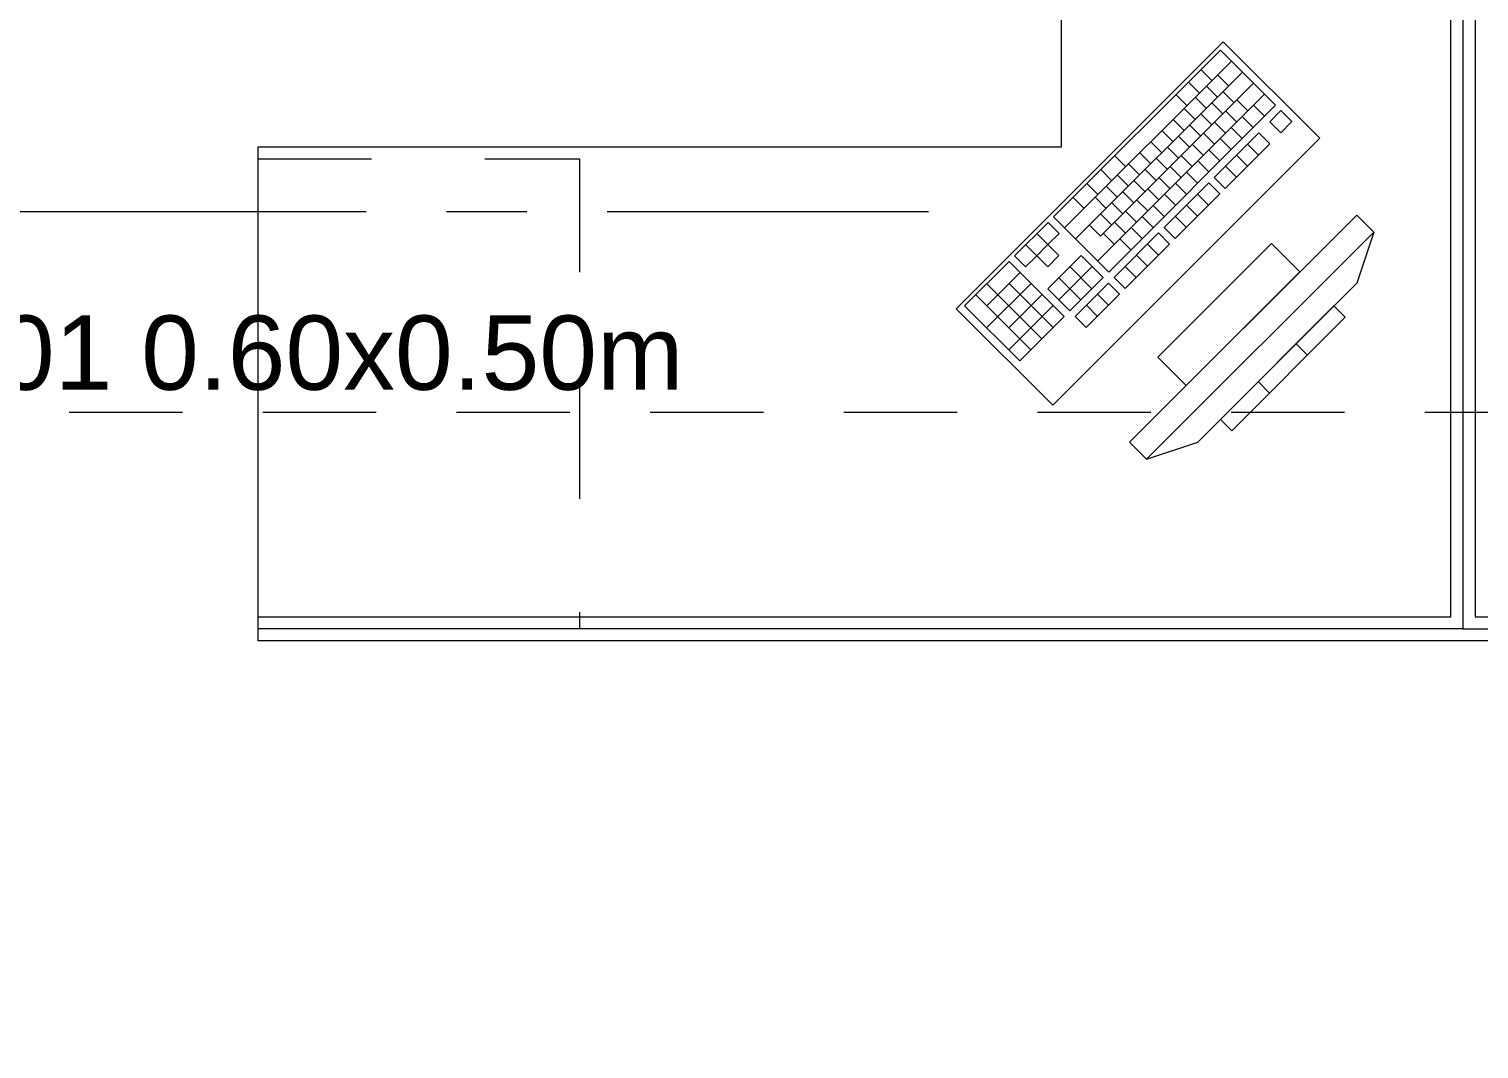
# Model space of a CAD drawing. Header units: inches. Extents: x -38 to 5698, y -33 to 92.
# Drawn here: x 195.725 to 197.531, y 16.107 to 17.377 of the extents above; entities that cross this region are included whole.
import ezdxf

# ---------------------------------------------------------------- set-up
doc = ezdxf.new("R2010")
doc.units = ezdxf.units.IN
doc.header["$MEASUREMENT"] = 0
for name, pattern in [('Hidden Line', [0.195611, 0.141111, -0.0545]), ('Punto & Raya', [0.65, 0.5, -0.075, 0, -0.075]), ('Rayas', [0.282222, 0.141111, -0.141111])]:
    doc.linetypes.add(name, pattern=pattern)
for name, color, linetype in [('02 _ ARQ _ ALB _ Ejes Generales', 7, 'Continuous'), ('08 _ STR _ EXT _ 09 Vigas', 7, 'Continuous'), ('Interior - Mobiliario', 7, 'Continuous'), ('Notas - Etiquetas', 251, 'Continuous')]:
    doc.layers.add(name, color=color, linetype=linetype)
doc.styles.add('Estilo_Generado_4', font='swisse.ttf')
doc.dimstyles.new('Estilo_Generado__8', dxfattribs={"dimtxt": 0.18, "dimasz": 0.0912, "dimexe": 0.18, "dimexo": 0.0625, "dimgap": 0, "dimtad": 0, "dimtih": 1, "dimtoh": 1, "dimdec": 4, "dimzin": 0, "dimdsep": 46, "dimcen": 0.09, "dimadec": 0, "dimazin": 0, "dimtfac": 1, "dimtdec": 4, "dimtmove": 0, "dimatfit": 3, "dimldrblk": 'ARROWHEAD_5', "dimfxl": 1, "dimtolj": 1, "dimtzin": 0, "dimarcsym": 0})

# ---------------------------------------------------------------- blocks, each defined once
blk = doc.blocks.new('ARROWHEAD_5')
at = {"linetype": 'Continuous', "lineweight": 0}
blk.add_hatch(color=0, dxfattribs=at).paths.add_polyline_path([(-1, 0.2679), (0, 0), (-1, -0.2679)])
at = {"color": 0, "linetype": 'Continuous', "lineweight": 0}
blk.add_line((0, 0), (-1, 0), dxfattribs=at)

msp = doc.modelspace()

# ---------------------------------------------------------------- linework, layer by layer
at = {"layer": '02 _ ARQ _ ALB _ Ejes Generales', "color": 252, "linetype": 'Punto & Raya', "lineweight": 13}
msp.add_line((190.8454, 17.15), (196.8454, 17.15), dxfattribs=at)
at = {"layer": '08 _ STR _ EXT _ 09 Vigas', "color": 251, "linetype": 'Hidden Line', "lineweight": 13}
msp.add_line((194.57, 16.9), (201.07, 16.9), dxfattribs=at)
at = {"layer": 'Interior - Mobiliario', "color": 175, "linetype": 'Continuous', "lineweight": 13}
for p, q in [((197.4959, 16.6455), (197.4959, 17.9305)), ((197.5259, 17.9305), (197.5259, 16.6455)), ((197.2089, 17.3509), (197.0012, 17.1432)), ((197.2775, 17.2823), (197.2089, 17.3509)), ((197.2226, 17.3372), (197.0149, 17.1295)), ((197.2363, 17.3235), (197.0286, 17.1158)), ((197.1847, 17.3267), (197.1984, 17.313)), ((197.2053, 17.3199), (197.219, 17.3062)), ((197.2638, 17.2961), (197.056, 17.0883)), ((197.25, 17.3098), (197.0596, 17.1194)), ((197.1535, 17.2955), (197.1672, 17.2818)), ((197.1691, 17.3111), (197.1828, 17.2974)), ((197.1915, 17.306), (197.2052, 17.2923)), ((197.2121, 17.2993), (197.2258, 17.2855)), ((197.0698, 17.0746), (197.2775, 17.2823)), ((197.1638, 17.2783), (197.1775, 17.2646)), ((197.1776, 17.2922), (197.1913, 17.2785)), ((197.1982, 17.2854), (197.212, 17.2717)), ((197.2293, 17.289), (197.243, 17.2753)), ((197.2499, 17.2822), (197.2636, 17.2685)), ((197.1499, 17.2645), (197.1636, 17.2508)), ((197.1844, 17.2716), (197.1981, 17.2578)), ((197.2016, 17.2613), (197.2153, 17.2476)), ((197.2154, 17.2752), (197.2291, 17.2614)), ((197.2361, 17.2684), (197.2498, 17.2547)), ((197.2843, 17.2755), (197.2705, 17.2616)), ((197.2705, 17.2616), (197.2842, 17.2479)), ((197.2842, 17.2479), (197.298, 17.2618)), ((197.298, 17.2618), (197.2843, 17.2755)), ((197.1361, 17.2507), (197.1498, 17.2369)), ((197.1567, 17.2439), (197.1704, 17.2302)), ((197.1706, 17.2577), (197.1843, 17.244)), ((197.1877, 17.2475), (197.2014, 17.2337)), ((197.2566, 17.2478), (197.2012, 17.1924)), ((197.2222, 17.2545), (197.2359, 17.2408)), ((197.2703, 17.2341), (197.2566, 17.2478)), ((197.1222, 17.2368), (197.1359, 17.2231)), ((197.1429, 17.23), (197.1566, 17.2163)), ((197.1739, 17.2336), (197.1876, 17.2199)), ((197.1945, 17.2268), (197.2082, 17.2131)), ((197.2084, 17.2407), (197.2221, 17.227)), ((197.215, 17.1787), (197.2703, 17.2341)), ((197.2428, 17.2339), (197.2565, 17.2202)), ((197.0773, 17.2194), (197.0911, 17.2057)), ((197.0945, 17.2091), (197.1082, 17.1954)), ((197.1084, 17.223), (197.1221, 17.2092)), ((197.129, 17.2162), (197.1427, 17.2025)), ((197.1462, 17.2059), (197.1599, 17.1922)), ((197.16, 17.2198), (197.1737, 17.2061)), ((197.1807, 17.213), (197.1944, 17.1993)), ((197.2151, 17.2063), (197.2288, 17.1925)), ((197.2289, 17.2201), (197.2426, 17.2064)), ((197.06, 17.2021), (197.0738, 17.1883)), ((197.0807, 17.1953), (197.0944, 17.1816)), ((197.1013, 17.1885), (197.115, 17.1748)), ((197.1152, 17.2023), (197.1289, 17.1886)), ((197.1323, 17.1921), (197.146, 17.1784)), ((197.1668, 17.1991), (197.1805, 17.1854)), ((197.2012, 17.1924), (197.215, 17.1787)), ((197.0427, 17.1847), (197.0564, 17.171)), ((197.0668, 17.1814), (197.0805, 17.1677)), ((197.0875, 17.1746), (197.1012, 17.1609)), ((197.1185, 17.1782), (197.1322, 17.1645)), ((197.1943, 17.1855), (197.1389, 17.1301)), ((197.1391, 17.1714), (197.1528, 17.1577)), ((197.1526, 17.1164), (197.208, 17.1718)), ((197.153, 17.1853), (197.1667, 17.1716)), ((197.1805, 17.1716), (197.1942, 17.1579)), ((197.208, 17.1718), (197.1943, 17.1855)), ((197.0254, 17.1674), (197.0391, 17.1537)), ((197.053, 17.1676), (197.0667, 17.1539)), ((197.0736, 17.1608), (197.0873, 17.1471)), ((197.1046, 17.1644), (197.1184, 17.1507)), ((197.1253, 17.1576), (197.139, 17.1439)), ((197.1666, 17.1578), (197.1803, 17.1441)), ((196.9943, 17.1363), (196.9527, 17.0947)), ((197.008, 17.1226), (196.9943, 17.1363)), ((197.0012, 17.1432), (197.0698, 17.0746)), ((197.0459, 17.1331), (197.0596, 17.1194)), ((197.0598, 17.1469), (197.0735, 17.1332)), ((197.0769, 17.1367), (197.0907, 17.123)), ((197.0908, 17.1505), (197.1045, 17.1368)), ((197.3786, 17.1456), (197.0957, 16.8628)), ((197.1114, 17.1437), (197.1251, 17.13)), ((197.1528, 17.1439), (197.1665, 17.1302)), ((197.3998, 17.1244), (197.3786, 17.1456)), ((196.9804, 17.1224), (196.9941, 17.1087)), ((196.9941, 17.1087), (197.008, 17.1226)), ((197.0631, 17.1228), (197.0768, 17.1091)), ((197.132, 17.1232), (197.0766, 17.0678)), ((197.0837, 17.116), (197.0974, 17.1023)), ((197.0976, 17.1299), (197.1113, 17.1162)), ((197.1169, 16.8415), (197.3998, 17.1244)), ((197.1457, 17.1095), (197.132, 17.1232)), ((197.1389, 17.1301), (197.1526, 17.1164)), ((197.3998, 17.1244), (197.3786, 17.0607)), ((196.9666, 17.1086), (196.9803, 17.0949)), ((196.9941, 17.1087), (196.9803, 17.0949)), ((197.0078, 17.095), (196.9941, 17.1087)), ((197.0903, 17.0541), (197.1457, 17.1095)), ((197.1182, 17.1093), (197.1319, 17.0956)), ((197.2725, 17.1102), (197.1311, 16.9688)), ((197.3079, 17.0749), (197.2725, 17.1102)), ((196.9458, 17.0878), (196.8904, 17.0324)), ((197.0144, 17.0192), (196.9458, 17.0878)), ((196.9527, 17.0947), (196.9664, 17.081)), ((196.9664, 17.081), (196.9803, 17.0949)), ((196.9803, 17.0949), (196.994, 17.0812)), ((197.0354, 17.0951), (196.9939, 17.0536)), ((196.994, 17.0812), (197.0078, 17.095)), ((197.0491, 17.0814), (197.0076, 17.0399)), ((197.0216, 17.0813), (197.049, 17.0539)), ((197.0628, 17.0677), (197.0354, 17.0951)), ((197.0905, 17.0816), (197.1042, 17.0679)), ((197.1043, 17.0955), (197.118, 17.0818)), ((196.9595, 17.0741), (196.918, 17.0326)), ((197.0077, 17.0674), (197.0351, 17.04)), ((197.0213, 17.0262), (197.0628, 17.0677)), ((197.0697, 17.0609), (197.0281, 17.0193)), ((197.0834, 17.0471), (197.0697, 17.0609)), ((197.0766, 17.0678), (197.0903, 17.0541)), ((197.1664, 16.9335), (197.3079, 17.0749)), ((196.9043, 17.0463), (196.9728, 16.9777)), ((196.9732, 17.0604), (196.9178, 17.005)), ((196.9181, 17.0601), (196.9867, 16.9915)), ((196.9869, 17.0467), (196.9454, 17.0051)), ((196.9457, 17.0603), (197.0005, 17.0054)), ((196.9939, 17.0536), (197.0213, 17.0262)), ((197.0419, 17.0056), (197.0834, 17.0471)), ((197.0558, 17.047), (197.0696, 17.0333)), ((197.3786, 17.0607), (197.1806, 16.8628)), ((196.8904, 17.0324), (196.959, 16.9639)), ((197.0007, 17.033), (196.9453, 16.9776)), ((197.042, 17.0332), (197.0557, 17.0194)), ((197.3503, 17.0325), (197.2089, 16.891)), ((197.3644, 17.0183), (197.3503, 17.0325)), ((196.959, 16.9639), (197.0144, 17.0192)), ((197.0281, 17.0193), (197.0419, 17.0056)), ((197.223, 16.8769), (197.3644, 17.0183)), ((197.3031, 16.9853), (197.3173, 16.9712)), ((197.1311, 16.9688), (197.1664, 16.9335)), ((197.256, 16.9382), (197.2701, 16.924)), ((197.2089, 16.891), (197.223, 16.8769)), ((197.0957, 16.8628), (197.1169, 16.8415)), ((197.1169, 16.8415), (197.1806, 16.8628)), ((196.0109, 16.6155), (196.0109, 16.6455)), ((196.0109, 16.6455), (197.4959, 16.6455)), ((197.5259, 16.6455), (199.0109, 16.6455)), ((197.4959, 16.6155), (196.0109, 16.6155)), ((197.5259, 16.6155), (197.4959, 16.6155)), ((199.0109, 16.6155), (197.5259, 16.6155))]:
    msp.add_line(p, q, dxfattribs=at)
at = {"layer": 'Interior - Mobiliario', "color": 175, "linetype": 'Rayas', "lineweight": 13}
for p, q in [((196.0109, 17.2155), (196.4109, 17.2155)), ((196.4109, 17.2155), (196.4109, 16.6305))]:
    msp.add_line(p, q, dxfattribs=at)
at = {"layer": 'Interior - Mobiliario', "color": 175, "linetype": 'Continuous', "lineweight": 13, "flags": 128}
for points in [[(197.5109, 16.6305), (196.0109, 16.6305), (196.0109, 17.2305), (197.0109, 17.2305), (197.0109, 17.9305), (197.5109, 17.9305)], [(197.5109, 16.6305), (199.0109, 16.6305), (199.0109, 17.2305), (198.0109, 17.2305), (198.0109, 17.9305), (197.5109, 17.9305)], [(197.3326, 17.2411), (197.2124, 17.3613), (196.8801, 17.0289), (197.0003, 16.9087)]]:
    msp.add_lwpolyline(points, close=True, dxfattribs=at)

# ---------------------------------------------------------------- texts
at = {"layer": 'Notas - Etiquetas', "color": 8, "linetype": 'Continuous', "lineweight": 13, "insert": (195.2619, 16.9267), "char_height": 0.0925, "attachment_point": 7, "style": 'Estilo_Generado_4'}
msp.add_mtext('\\A1;{\\pql;\\fSwis721 Ex BT|b0|i0|c0|p34;VIGA-101\\fSwis721 Ex BT|b0|i0|c0|p34; \\fSwis721 Ex BT|b0|i0|c0|p34;0.60\\fSwis721 Ex BT|b0|i0|c0|p34;x\\fSwis721 Ex BT|b0|i0|c0|p34;0.50\\fSwis721 Ex BT|b0|i0|c0|p34;m}', dxfattribs=at)

# ---------------------------------------------------------------- leaders
at = {"layer": 'Notas - Etiquetas', "color": 8, "linetype": 'Continuous', "lineweight": 13, "annotation_type": 0, "has_hookline": 1, "hookline_direction": 1, "text_width": 2.0495}
msp.add_leader([(200.8177, 16.4839), (200.8177, 16.1075), (198.5605, 16.1075)], dimstyle='Estilo_Generado__8', dxfattribs=at)

doc.saveas('drawing.dxf')
